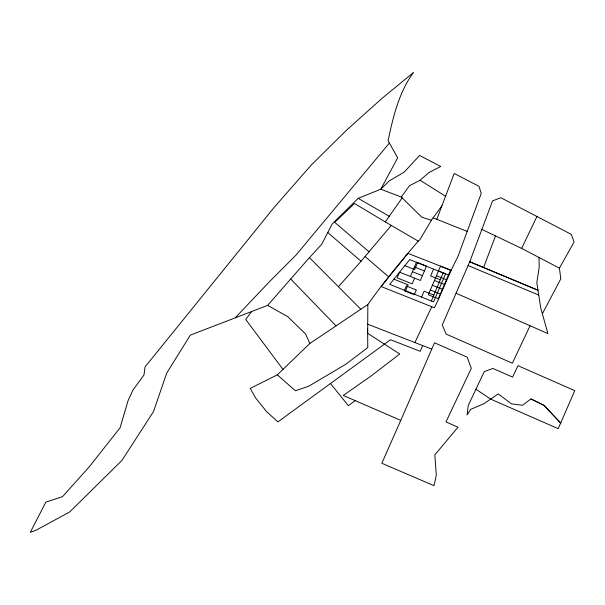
<?xml version="1.0" encoding="UTF-8"?>
<svg xmlns="http://www.w3.org/2000/svg" width="605" height="605" viewBox="0 0 605 605"><rect width="100%" height="100%" fill="white"/><g stroke="black" fill="none" stroke-linecap="round" stroke-linejoin="round"><path stroke-width="0.91" d="M400.76 420.384L381.838 463.264L434.012 485.686L436.303 475.167L434.851 454.839L457.993 427.198L445.983 421.919L471.318 368.316L467.189 357.162L434.511 342.793L400.76 420.384L343.277 395.451L371.077 375.992L399.739 354.001L367.659 333.34L367.84 304.527C383.434 282.474 400.737 261.7 418.214 241.13L419.862 239.739L431.418 220.243L441.937 205.753M436.795 219.29L454.204 173.461L479.009 186.363L481.217 193.418L457.819 256.838C449.152 273.279 442.565 290.967 434.443 307.794L381.127 286.536L407.936 253.351L451.345 270.382M542.413 313.67L560.797 278.86L559.428 268.174L574.092 241.962L571.377 234.415L500.887 197.744L492.568 200.86L469.76 261.753L537.989 290.249L483.584 267.531L495.495 235.927M422.645 345.576L420.256 351.308L390.512 339.73L277.899 421.889L266.714 411.755L255.56 397.871L250.251 388.387L277.309 374.85L309.843 343.489L367.84 304.527M431.365 300.995L443.147 272.931M410.387 276.47L416.49 262.199L426.487 266.185L420.384 280.455L399.587 272.167L397.145 277.876L412.141 283.858L414.584 278.149M405.592 290.718L408.118 284.811L393.938 279.162M417.556 262.729L414.629 269.588L404.836 265.678M421.587 297.1L424.113 291.187L433.853 295.066M433.558 269.112L430.624 275.963L440.266 279.805M431.766 306.72L414.871 342.551M530.078 325.747L512.367 363.212L446.127 334.096L442.247 324.998L469.76 261.753L483.584 267.531M559.428 268.174L521.654 248.405L536.938 216.499M369.02 251.809L334.739 222.338L354.515 203.492L385.264 221.929L402.159 197.888M401.312 197.056L409.441 185.743L420.089 180.267L429.036 172.486L440.75 166.458L419.583 155.455L404.314 172.009L389.106 181.024L380.772 189.191L358.19 198.357L332.168 224.031L321.633 244.405L309.412 257.632L267.652 305.366L190.325 335.125L166.7 373.103L153.534 411.529L121.923 460.443L69.651 511.996L36.013 530.23L30.25 532.392L45.882 502.112L62.519 496.652L89.434 466.621L120.062 427.818L128.086 400.593L132.934 390.081L143.998 374.934L145.034 366.94L273.589 208.037L311.25 165.082L346.385 130.325L382.178 98.229L413.359 72.608C398.877 92.618 393.046 116.977 388.1 140.768L397.674 157.837L380.772 189.191L401.312 197.056L421.844 217.233L431.418 220.243M251.665 311.439L245.736 319.493L282.981 369.383M389.378 143.045L296.072 255.007L269.996 281.151L235.368 317.633M338.407 286.74L361.064 261.247L391.269 225.431M530.963 398.922L544.008 405.403L560.812 423.182L544.008 405.403L530.963 398.922L522.501 405.274L511.475 403.868L498.225 393.9L483.887 403.724L470.69 409.373L467.098 414.864L468.293 405.411L484.28 371.591L492.893 368.453L512.586 377.112L517.986 365.685L574.75 390.633L558.218 428.665L490.625 399.103L475.954 389.204M355.226 400.631L348.321 405.675L330.519 383.525M367.659 324.174L431.758 349.123M433.157 217.838L467.173 231.412M438.489 270.964L448.486 274.95M414.455 266.956L424.453 270.942M436.455 275.721L446.452 279.707M412.421 271.713L422.419 275.698M434.42 280.486L444.418 284.471M432.386 285.242L442.384 289.228M430.352 289.999L440.349 293.985M468.104 265.55L538.745 295.051M456.072 293.221L547.918 333.597L540.832 308.308L536.817 282.777L539.229 267.032L538.987 257.473M481.867 229.431L521.654 248.405M267.652 305.366L287.761 316.672L305.578 333.99L309.843 343.489M358.19 198.357L389.257 216.257M385.264 221.929L418.214 241.13M420.089 180.267L445.552 196.254M365.049 256.52L388.69 276.916M327.781 232.524L361.064 261.247M277.309 374.85L295.414 390.777L308.754 386.187L345.803 364.27L367.779 347.565L367.613 328.666M309.412 257.632L360.83 309.253M290.695 279.026L336.093 325.921M406.318 285.991L404.284 290.748L414.281 294.733L416.316 289.976L406.318 285.991M440.523 266.208L428.317 294.756L438.315 298.741L450.521 270.193L440.523 266.208M445.545 273.884L433.573 301.872L389.711 284.388L409.736 259.613L445.545 273.884"/></g></svg>
